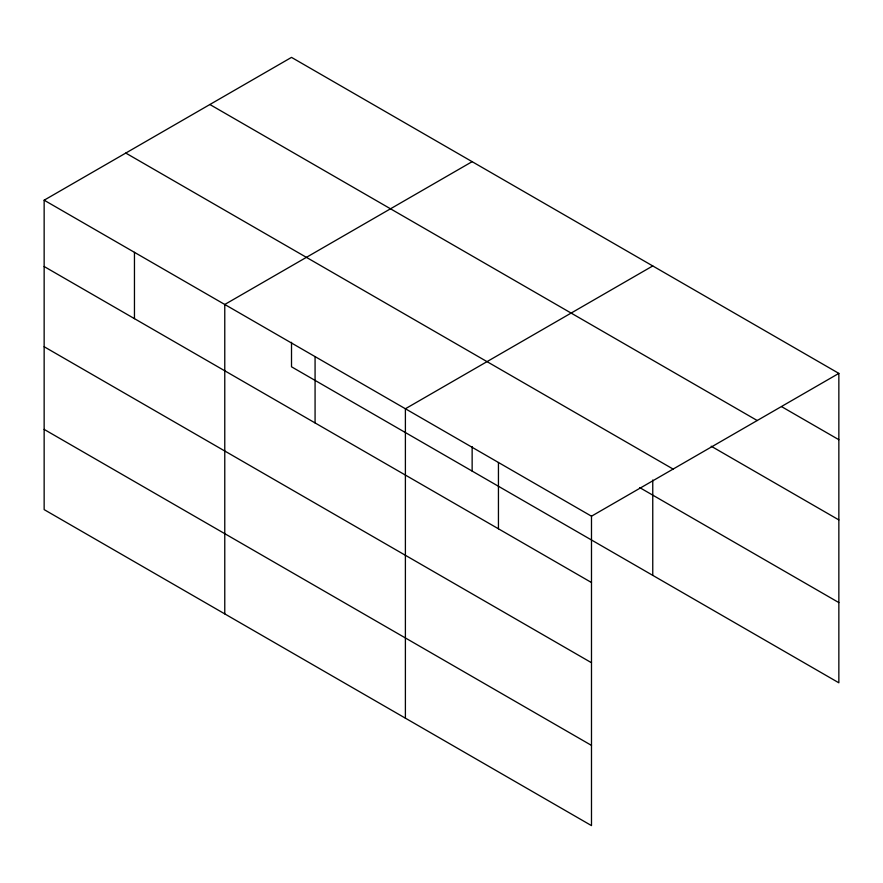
<?xml version="1.0" encoding="UTF-8"?>
<svg xmlns="http://www.w3.org/2000/svg" width="883" height="883" viewBox="0 0 883 883"><rect width="100%" height="100%" fill="white"/><g stroke="black" fill="none" stroke-linecap="round" stroke-linejoin="round"><path stroke-width="1.32" d="M591.489 662.736L591.489 516.202L44.15 200.198L44.15 509.612L591.489 825.616L591.489 662.736L44.15 346.732M291.511 342.317L291.511 366.798L838.85 682.802L838.85 373.388L291.511 57.384L44.15 200.198M472.14 161.666L224.768 304.48L224.768 613.895M652.758 265.949L405.396 408.763L405.396 718.177M591.489 516.202L838.85 373.388M781.587 406.644L838.85 439.701M209.889 104.514L757.217 420.518M711.212 446.224L838.85 519.921M125.783 153.068L673.111 469.072M639.689 487.593L838.85 602.581M44.15 266.511L591.489 582.515M44.15 429.392L591.489 745.395M652.758 479.988L652.758 575.363M498.442 462.482L498.442 528.796M472.14 446.599L472.14 471.081M315.076 356.622L315.076 422.935M134.459 252.339L134.459 318.653"/></g></svg>
